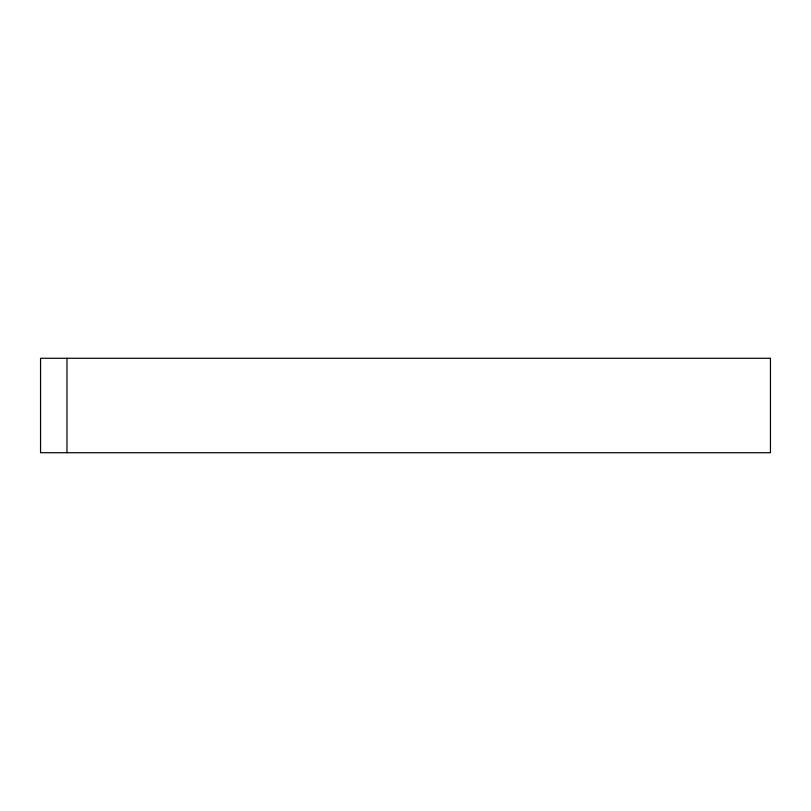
<?xml version="1.0" encoding="UTF-8"?>
<svg xmlns="http://www.w3.org/2000/svg" width="811" height="811" viewBox="0 0 811 811"><rect width="100%" height="100%" fill="white"/><g stroke="black" fill="none" stroke-linecap="round" stroke-linejoin="round"><path stroke-width="1.22" d="M66.968 358.28L66.968 452.72M770.45 358.28L40.55 358.28L40.55 452.72L770.45 452.72L770.45 358.28"/></g></svg>
